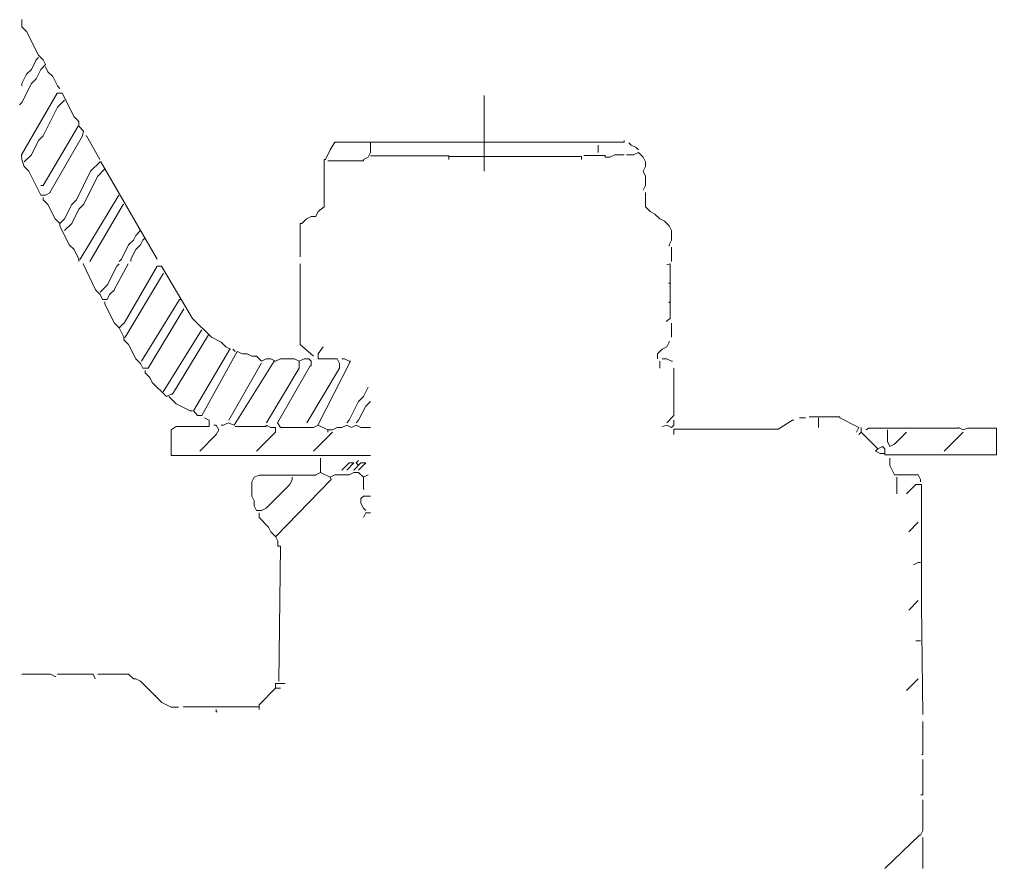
# Model space of a CAD drawing. Header units: millimetres. Extents: x -194958 to 83200, y -72620 to 64568.
# Drawn here: x -141080.2 to -140891.2, y -68257.3 to -68093.1 of the extents above; entities that cross this region are included whole.
import ezdxf

# ---------------------------------------------------------------- set-up
doc = ezdxf.new("R2010")
doc.units = ezdxf.units.MM
doc.header["$LTSCALE"] = 200
doc.layers.add('VL-TEST-DRAIN VALVE', color=7, linetype='Continuous', lineweight=20)

# ---------------------------------------------------------------- blocks, each defined once
blk = doc.blocks.new('A$Cab73a533')
at = {"color": 7}
for p, q in [((-9.008, 46.205, 0.006), (-9.008, 46.459, 0.006)), ((-8.838, 46.036, 0.006), (-9.008, 46.205, 0.006)), ((-8.415, 45.188, 0.006), (-8.838, 46.036, 0.006)), ((-8.5, 45.019, 0.006), (-8.415, 45.104, 0.006)), ((-8.245, 45.019, 0.006), (-8.415, 45.188, 0.006)), ((-8.838, 44.511, 0.006), (-8.669, 44.68, 0.006)), ((-8.669, 44.68, 0.006), (-8.5, 45.019, 0.006)), ((-8.5, 44.341, 0.006), (-8.33, 44.68, 0.006)), ((-8.33, 44.68, 0.006), (-8.161, 44.85, 0.006)), ((-8.161, 44.85, 0.006), (-8.245, 45.019, 0.006)), ((-8.076, 44.595, 0.006), (-8.161, 44.765, 0.006)), ((-9.008, 44.172, 0.006), (-8.838, 44.511, 0.006)), ((-8.669, 44.172, 0.006), (-8.5, 44.341, 0.006)), ((-7.906, 44.426, 0.006), (-8.076, 44.595, 0.006)), ((-7.737, 44.087, 0.006), (-7.906, 44.426, 0.006)), ((-9.008, 43.494, 0.006), (-8.669, 44.172, 0.006)), ((-9.008, 44.087, 0.006), (-9.008, 44.172, 0.006)), ((-7.652, 44.002, 0.006), (-7.737, 44.087, 0.006)), ((-9.02, 41.63, 0.006), (-7.751, 43.833, 0.006)), ((-7.751, 43.833, 0.006), (-7.737, 43.833, 0.006)), ((-7.737, 43.833, 0.006), (-7.568, 43.833, 0.006)), ((-7.568, 43.833, 0.006), (-7.144, 42.986, 0.006)), ((7.513, 41.037, 0.006), (7.513, 43.748, 0.006)), ((-9.093, 43.409, 0.006), (-9.008, 43.494, 0.006)), ((-8.245, 42.308, 0.006), (-7.737, 43.325, 0.006)), ((-7.737, 43.325, 0.006), (-7.483, 43.579, 0.006)), ((-7.144, 42.986, 0.006), (-6.975, 42.816, 0.006)), ((-8.248, 40.529, 0.006), (-6.999, 42.647, 0.006)), ((-6.999, 42.647, 0.006), (-6.975, 42.647, 0.006)), ((-6.975, 42.816, 0.006), (-6.975, 42.647, 0.006)), ((-6.975, 42.647, 0.006), (-6.805, 42.477, 0.006)), ((-8.415, 42.139, 0.006), (-8.245, 42.308, 0.006)), ((-6.843, 42.308, 0.006), (-8.007, 40.275, 0.006)), ((-6.805, 42.477, 0.006), (-6.843, 42.308, 0.006)), ((-6.704, 42.308, 0.006), (-6.72, 42.308, 0.006)), ((-6.229, 41.461, 0.006), (-6.704, 42.308, 0.006)), ((-8.669, 41.63, 0.006), (-8.415, 42.139, 0.006)), ((2.006, 41.8, 0.006), (2.175, 42.075, 0.006)), ((2.175, 42.075, 0.006), (12.511, 42.075, 0.006)), ((3.446, 41.715, 0.006), (3.446, 42.054, 0.006)), ((11.579, 41.715, 0.006), (11.579, 41.969, 0.006)), ((12.511, 42.075, 0.006), (12.511, 42.139, 0.006)), ((12.68, 42.054, 0.006), (12.765, 41.969, 0.006)), ((12.765, 41.969, 0.006), (12.935, 41.884, 0.006)), ((-9.008, 41.461, 0.006), (-9.02, 41.63, 0.006)), ((-8.923, 41.376, 0.006), (-8.669, 41.63, 0.006)), ((1.836, 41.461, 0.006), (2.006, 41.8, 0.006)), ((3.192, 41.461, 0.006), (3.361, 41.545, 0.006)), ((3.361, 41.545, 0.006), (3.446, 41.715, 0.006)), ((3.446, 41.588, 0.006), (6.242, 41.588, 0.006)), ((6.242, 41.588, 0.006), (6.242, 41.461, 0.006)), ((6.242, 41.567, 0.006), (10.986, 41.567, 0.006)), ((10.986, 41.567, 0.006), (10.986, 41.461, 0.006)), ((11.071, 41.602, 0.006), (11.833, 41.602, 0.006)), ((11.833, 41.602, 0.006), (11.833, 41.545, 0.006)), ((11.833, 41.545, 0.006), (12.003, 41.545, 0.006)), ((12.003, 41.545, 0.006), (12.172, 41.63, 0.006)), ((12.172, 41.63, 0.006), (12.511, 41.63, 0.006)), ((12.596, 41.63, 0.006), (12.68, 41.63, 0.006)), ((12.85, 41.63, 0.006), (12.68, 41.63, 0.006)), ((13.019, 41.715, 0.006), (12.85, 41.63, 0.006)), ((12.935, 41.884, 0.006), (13.019, 41.8, 0.006)), ((13.189, 41.545, 0.006), (13.019, 41.715, 0.006)), ((13.274, 41.376, 0.006), (13.189, 41.545, 0.006)), ((-8.923, 41.207, 0.006), (-9.008, 41.461, 0.006)), ((-8.754, 41.037, 0.006), (-8.923, 41.207, 0.006)), ((-6.212, 41.376, 0.006), (-6.551, 41.037, 0.006)), ((-6.191, 41.376, 0.006), (-6.212, 41.376, 0.006)), ((-4.172, 37.903, 0.006), (-6.191, 41.376, 0.006)), ((1.794, 39.766, 0.006), (1.794, 41.461, 0.006)), ((1.794, 41.461, 0.006), (1.836, 41.461, 0.006)), ((1.921, 41.418, 0.006), (3.192, 41.418, 0.006)), ((3.192, 41.418, 0.006), (3.192, 41.461, 0.006)), ((13.189, 41.037, 0.006), (13.274, 41.207, 0.006)), ((13.274, 41.207, 0.006), (13.274, 41.376, 0.006)), ((-8.33, 40.19, 0.006), (-8.754, 41.037, 0.006)), ((-6.551, 41.037, 0.006), (-7.059, 40.021, 0.006)), ((-6.805, 39.851, 0.006), (-6.297, 40.868, 0.006)), ((-6.297, 40.868, 0.006), (-6.043, 41.122, 0.006)), ((13.274, 40.868, 0.006), (13.189, 41.037, 0.006)), ((13.274, 40.529, 0.006), (13.274, 40.868, 0.006)), ((-8.33, 40.529, 0.006), (-8.248, 40.529, 0.006)), ((13.189, 40.359, 0.006), (13.274, 40.529, 0.006)), ((-8.161, 40.19, 0.006), (-8.33, 40.19, 0.006)), ((-7.991, 40.275, 0.006), (-8.161, 40.19, 0.006)), ((-8.007, 40.275, 0.006), (-7.991, 40.275, 0.006)), ((-5.544, 40.19, 0.006), (-6.931, 37.903, 0.006)), ((13.274, 39.766, 0.006), (13.274, 40.275, 0.006)), ((-8.245, 40.021, 0.006), (-8.245, 40.105, 0.006)), ((-8.076, 39.851, 0.006), (-8.245, 40.021, 0.006)), ((-7.822, 39.343, 0.006), (-8.076, 39.851, 0.006)), ((-7.229, 39.851, 0.006), (-7.483, 39.343, 0.006)), ((-7.059, 40.021, 0.006), (-7.229, 39.851, 0.006)), ((-6.975, 39.682, 0.006), (-6.805, 39.851, 0.006)), ((-6.581, 37.818, 0.006), (-5.391, 39.851, 0.006)), ((-5.391, 39.851, 0.006), (-5.365, 39.851, 0.006)), ((-7.229, 39.173, 0.006), (-6.975, 39.682, 0.006)), ((1.497, 39.427, 0.006), (1.582, 39.597, 0.006)), ((1.582, 39.597, 0.006), (1.794, 39.766, 0.006)), ((13.443, 39.597, 0.006), (13.274, 39.766, 0.006)), ((13.612, 39.512, 0.006), (13.443, 39.597, 0.006)), ((13.782, 39.343, 0.006), (13.612, 39.512, 0.006)), ((-7.652, 39.173, 0.006), (-7.822, 39.343, 0.006)), ((-7.483, 39.343, 0.006), (-7.652, 39.173, 0.006)), ((-7.652, 39.089, 0.006), (-7.652, 39.173, 0.006)), ((-7.483, 38.919, 0.006), (-7.229, 39.173, 0.006)), ((0.933, 37.987, 0.006), (0.933, 39.173, 0.006)), ((0.933, 39.173, 0.006), (0.989, 39.173, 0.006)), ((0.989, 39.173, 0.006), (1.159, 39.343, 0.006)), ((1.159, 39.343, 0.006), (1.328, 39.427, 0.006)), ((1.328, 39.427, 0.006), (1.497, 39.427, 0.006)), ((13.951, 39.258, 0.006), (13.782, 39.343, 0.006)), ((14.121, 39.089, 0.006), (13.951, 39.258, 0.006)), ((-7.313, 38.411, 0.006), (-7.652, 39.089, 0.006)), ((-5.026, 38.58, 0.006), (-4.941, 38.75, 0.006)), ((-4.941, 38.75, 0.006), (-4.772, 38.919, 0.006)), ((14.205, 38.919, 0.006), (14.121, 39.089, 0.006)), ((14.205, 38.58, 0.006), (14.205, 38.919, 0.006)), ((-7.144, 38.241, 0.006), (-7.313, 38.411, 0.006)), ((-5.45, 37.903, 0.006), (-5.195, 38.411, 0.006)), ((-5.195, 38.411, 0.006), (-5.026, 38.58, 0.006)), ((-4.941, 38.241, 0.006), (-4.772, 38.411, 0.006)), ((-4.772, 38.411, 0.006), (-4.687, 38.58, 0.006)), ((-4.687, 38.58, 0.006), (-4.602, 38.665, 0.006)), ((14.121, 38.411, 0.006), (14.205, 38.58, 0.006)), ((14.121, 38.368, 0.006), (14.121, 38.411, 0.006)), ((-6.975, 37.903, 0.006), (-7.144, 38.241, 0.006)), ((-5.111, 37.903, 0.006), (-4.941, 38.241, 0.006)), ((14.205, 37.818, 0.006), (14.205, 38.326, 0.006)), ((-6.931, 37.903, 0.006), (-6.975, 37.903, 0.006)), ((-6.975, 37.818, 0.006), (-6.975, 37.903, 0.006)), ((-6.383, 36.801, 0.006), (-6.824, 37.733, 0.006)), ((-6.824, 37.733, 0.006), (-6.805, 37.733, 0.006)), ((-5.215, 37.733, 0.006), (-5.706, 36.801, 0.006)), ((-5.619, 37.648, 0.006), (-5.534, 37.733, 0.006)), ((-5.534, 37.818, 0.006), (-5.45, 37.903, 0.006)), ((-5.111, 37.818, 0.006), (-5.111, 37.903, 0.006)), ((0.933, 34.853, 0.006), (0.933, 37.733, 0.006)), ((14.149, 37.733, 0.006), (14.036, 37.691, 0.006)), ((14.149, 35.785, 0.006), (14.149, 37.733, 0.006)), ((-5.958, 36.971, 0.006), (-5.619, 37.648, 0.006)), ((-4.172, 37.648, 0.006), (-5.353, 35.615, 0.006)), ((-3.943, 37.394, 0.006), (-5.321, 35.107, 0.006)), ((-4.009, 37.648, 0.006), (-4.172, 37.648, 0.006)), ((-2.918, 35.785, 0.006), (-4.02, 37.648, 0.006)), ((-4.02, 37.648, 0.006), (-4.009, 37.648, 0.006)), ((14.121, 37.013, 0.006), (14.121, 37.055, 0.006)), ((-6.212, 36.632, 0.006), (-6.383, 36.801, 0.006)), ((-6.212, 36.716, 0.006), (-5.958, 36.971, 0.006)), ((-5.704, 36.801, 0.006), (-5.873, 36.632, 0.006)), ((-6.127, 36.462, 0.006), (-6.212, 36.632, 0.006)), ((-5.958, 36.462, 0.006), (-6.127, 36.462, 0.006)), ((-6.043, 36.293, 0.006), (-6.043, 36.378, 0.006)), ((-5.873, 36.632, 0.006), (-5.958, 36.462, 0.006)), ((-4.734, 34.26, 0.006), (-3.376, 36.462, 0.006)), ((-3.376, 36.462, 0.006), (-3.332, 36.462, 0.006)), ((14.121, 36.335, 0.006), (14.121, 36.378, 0.006)), ((-5.704, 35.615, 0.006), (-6.043, 36.293, 0.006)), ((-3.221, 36.123, 0.006), (-4.499, 34.005, 0.006)), ((-5.534, 35.446, 0.006), (-5.704, 35.615, 0.006)), ((-5.365, 35.615, 0.006), (-5.534, 35.446, 0.006)), ((-5.353, 35.615, 0.006), (-5.365, 35.615, 0.006)), ((-2.23, 35.107, 0.006), (-2.918, 35.785, 0.006)), ((14.036, 35.7, 0.006), (14.149, 35.785, 0.006)), ((14.036, 35.657, 0.006), (14.036, 35.7, 0.006)), ((14.205, 35.107, 0.006), (14.205, 35.615, 0.006)), ((-5.365, 35.107, 0.006), (-5.534, 35.446, 0.006)), ((-3.959, 33.158, 0.006), (-2.591, 35.361, 0.006)), ((-2.591, 35.361, 0.006), (-2.569, 35.361, 0.006)), ((-5.321, 35.107, 0.006), (-5.365, 35.107, 0.006)), ((-5.365, 35.022, 0.006), (-5.365, 35.107, 0.006)), ((-5.195, 34.853, 0.006), (-5.365, 35.022, 0.006)), ((-2.341, 35.191, 0.006), (-3.629, 33.073, 0.006)), ((-1.891, 34.937, 0.006), (-2.23, 35.107, 0.006)), ((-1.722, 34.768, 0.006), (-1.891, 34.937, 0.006)), ((14.121, 34.937, 0.006), (14.036, 34.768, 0.006)), ((14.121, 34.971, 0.006), (14.121, 34.937, 0.006)), ((-4.941, 34.344, 0.006), (-5.195, 34.853, 0.006)), ((-2.877, 32.48, 0.006), (-1.583, 34.683, 0.006)), ((-1.316, 34.598, 0.006), (-2.573, 32.311, 0.006)), ((-1.552, 34.683, 0.006), (-1.722, 34.768, 0.006)), ((-1.583, 34.683, 0.006), (-1.552, 34.683, 0.006)), ((-1.468, 34.683, 0.006), (-1.383, 34.598, 0.006)), ((-1.129, 34.514, 0.006), (-1.316, 34.598, 0.006)), ((1.413, 34.429, 0.006), (0.933, 34.853, 0.006)), ((1.582, 34.514, 0.006), (1.752, 34.768, 0.006)), ((13.867, 34.683, 0.006), (13.697, 34.514, 0.006)), ((14.036, 34.768, 0.006), (13.867, 34.683, 0.006)), ((-4.772, 34.175, 0.006), (-4.941, 34.344, 0.006)), ((-1.424, 31.972, 0.006), (0.011, 34.26, 0.006)), ((-0.959, 34.514, 0.006), (-1.129, 34.514, 0.006)), ((-0.79, 34.429, 0.006), (-0.959, 34.514, 0.006)), ((-0.621, 34.429, 0.006), (-0.79, 34.429, 0.006)), ((-0.451, 34.26, 0.006), (-0.621, 34.429, 0.006)), ((-0.282, 34.344, 0.006), (-0.451, 34.26, 0.006)), ((-0.112, 34.344, 0.006), (-0.282, 34.344, 0.006)), ((0.057, 34.26, 0.006), (-0.112, 34.344, 0.006)), ((0.011, 34.26, 0.006), (0.057, 34.26, 0.006)), ((0.227, 34.344, 0.006), (0.057, 34.26, 0.006)), ((0.735, 34.344, 0.006), (0.227, 34.344, 0.006)), ((0.904, 34.26, 0.006), (0.735, 34.344, 0.006)), ((1.074, 34.344, 0.006), (0.904, 34.26, 0.006)), ((0.904, 34.005, 0.006), (0.904, 34.26, 0.006)), ((1.243, 34.344, 0.006), (1.074, 34.344, 0.006)), ((1.328, 34.26, 0.006), (1.243, 34.344, 0.006)), ((1.328, 34.09, 0.006), (1.328, 34.26, 0.006)), ((1.564, 31.972, 0.006), (2.73, 34.26, 0.006)), ((1.582, 34.344, 0.006), (1.582, 34.514, 0.006)), ((2.26, 34.344, 0.006), (1.582, 34.344, 0.006)), ((2.345, 34.175, 0.006), (2.26, 34.344, 0.006)), ((2.514, 34.344, 0.006), (2.429, 34.344, 0.006)), ((2.684, 34.26, 0.006), (2.514, 34.344, 0.006)), ((2.73, 34.26, 0.006), (2.684, 34.26, 0.006)), ((13.697, 34.514, 0.006), (13.697, 34.344, 0.006)), ((13.782, 34.005, 0.006), (13.782, 34.26, 0.006)), ((14.036, 34.344, 0.006), (13.867, 34.344, 0.006)), ((14.205, 34.26, 0.006), (14.036, 34.344, 0.006)), ((14.239, 34.26, 0.006), (14.205, 34.26, 0.006)), ((-4.687, 34.005, 0.006), (-4.772, 34.175, 0.006)), ((-4.518, 34.005, 0.006), (-4.687, 34.005, 0.006)), ((-4.602, 33.836, 0.006), (-4.602, 33.921, 0.006)), ((-4.499, 34.005, 0.006), (-4.518, 34.005, 0.006)), ((-1.617, 32.142, 0.006), (-0.464, 34.175, 0.006)), ((-0.464, 34.175, 0.006), (-0.451, 34.175, 0.006)), ((-0.267, 32.057, 0.006), (0.897, 34.005, 0.006)), ((0.126, 32.057, 0.006), (1.29, 34.09, 0.006)), ((0.897, 34.005, 0.006), (0.904, 34.005, 0.006)), ((1.174, 32.057, 0.006), (2.337, 34.005, 0.006)), ((1.29, 34.09, 0.006), (1.328, 34.09, 0.006)), ((2.337, 34.005, 0.006), (2.345, 34.005, 0.006)), ((2.345, 34.005, 0.006), (2.345, 34.175, 0.006)), ((14.29, 32.311, 0.006), (14.29, 34.005, 0.006)), ((-4.433, 33.667, 0.006), (-4.602, 33.836, 0.006)), ((-4.348, 33.497, 0.006), (-4.433, 33.667, 0.006)), ((-3.84, 32.989, 0.006), (-4.348, 33.497, 0.006)), ((3.192, 32.989, 0.006), (3.361, 33.328, 0.006)), ((-3.67, 33.073, 0.006), (-3.84, 32.989, 0.006)), ((-3.755, 32.989, 0.006), (-3.501, 32.735, 0.006)), ((-3.629, 33.073, 0.006), (-3.67, 33.073, 0.006)), ((2.684, 32.142, 0.006), (3.022, 32.819, 0.006)), ((3.022, 32.819, 0.006), (3.192, 32.989, 0.006)), ((3.277, 32.65, 0.006), (3.446, 32.819, 0.006)), ((-3.501, 32.735, 0.006), (-2.993, 32.48, 0.006)), ((-2.993, 32.48, 0.006), (-2.908, 32.48, 0.006)), ((-2.739, 32.311, 0.006), (-2.877, 32.48, 0.006)), ((3.022, 32.142, 0.006), (3.277, 32.65, 0.006)), ((-2.569, 32.311, 0.006), (-2.739, 32.311, 0.006)), ((-2.315, 32.142, 0.006), (-2.484, 32.226, 0.006)), ((-2.315, 31.972, 0.006), (-2.315, 32.142, 0.006)), ((2.599, 32.057, 0.006), (2.684, 32.142, 0.006)), ((2.938, 32.057, 0.006), (3.022, 32.142, 0.006)), ((14.036, 32.057, 0.006), (14.29, 32.311, 0.006)), ((14.29, 31.972, 0.006), (14.29, 32.142, 0.006)), ((18.526, 32.142, 0.006), (18.018, 31.827, 0.006)), ((18.567, 32.142, 0.006), (18.526, 32.142, 0.006)), ((18.78, 32.226, 0.006), (18.994, 32.226, 0.006)), ((19.119, 32.269, 0.006), (20.221, 32.269, 0.006)), ((19.458, 31.887, 0.006), (19.458, 32.226, 0.006)), ((20.221, 32.269, 0.006), (20.221, 32.226, 0.006)), ((20.221, 32.226, 0.006), (20.898, 31.887, 0.006)), ((-3.67, 31.803, 0.006), (-3.501, 31.916, 0.006)), ((-3.67, 30.955, 0.006), (-3.67, 31.803, 0.006)), ((-3.501, 31.916, 0.006), (-2.315, 31.916, 0.006)), ((-2.315, 31.916, 0.006), (-2.315, 31.972, 0.006)), ((-2.061, 31.972, 0.006), (-2.146, 31.972, 0.006)), ((-1.976, 31.803, 0.006), (-2.061, 31.972, 0.006)), ((-2.061, 31.633, 0.006), (-1.976, 31.803, 0.006)), ((-1.891, 31.972, 0.006), (-1.807, 31.972, 0.006)), ((-1.807, 31.972, 0.006), (-1.637, 32.057, 0.006)), ((-1.637, 32.057, 0.006), (-1.424, 31.972, 0.006)), ((-1.383, 31.916, 0.006), (-0.282, 31.916, 0.006)), ((-0.282, 31.916, 0.006), (-0.282, 31.972, 0.006)), ((-0.282, 31.972, 0.006), (-0.112, 31.887, 0.006)), ((-0.112, 31.887, 0.006), (0.057, 31.887, 0.006)), ((0.057, 31.887, 0.006), (0.057, 31.718, 0.006)), ((0.227, 31.887, 0.006), (0.126, 32.057, 0.006)), ((1.413, 31.887, 0.006), (0.227, 31.887, 0.006)), ((1.582, 31.972, 0.006), (1.413, 31.887, 0.006)), ((1.921, 31.803, 0.006), (1.582, 31.972, 0.006)), ((2.09, 31.803, 0.006), (1.921, 31.803, 0.006)), ((1.921, 31.718, 0.006), (1.921, 31.803, 0.006)), ((2.26, 31.887, 0.006), (2.09, 31.803, 0.006)), ((2.429, 31.887, 0.006), (2.26, 31.887, 0.006)), ((2.599, 31.972, 0.006), (2.429, 31.887, 0.006)), ((2.768, 31.887, 0.006), (2.599, 31.972, 0.006)), ((2.938, 31.972, 0.006), (2.768, 31.887, 0.006)), ((3.107, 31.887, 0.006), (2.938, 31.972, 0.006)), ((3.446, 31.887, 0.006), (3.107, 31.887, 0.006)), ((14.036, 31.972, 0.006), (13.867, 31.916, 0.006)), ((14.205, 31.887, 0.006), (14.036, 31.972, 0.006)), ((14.29, 31.972, 0.006), (14.205, 31.887, 0.006)), ((18.018, 31.827, 0.006), (14.29, 31.827, 0.006)), ((14.29, 31.827, 0.006), (14.29, 31.633, 0.006)), ((20.898, 31.887, 0.006), (20.814, 31.718, 0.006)), ((20.983, 31.718, 0.006), (20.983, 31.887, 0.006)), ((21.152, 31.803, 0.006), (21.237, 31.866, 0.006)), ((21.237, 31.866, 0.006), (24.457, 31.866, 0.006)), ((21.915, 31.379, 0.006), (21.915, 31.803, 0.006)), ((24.457, 31.866, 0.006), (24.457, 31.887, 0.006)), ((24.457, 31.887, 0.006), (24.626, 31.803, 0.006)), ((24.626, 31.803, 0.006), (24.795, 31.859, 0.006)), ((24.795, 31.859, 0.006), (25.812, 31.859, 0.006)), ((25.812, 31.859, 0.006), (25.812, 31.803, 0.006)), ((25.812, 31.803, 0.006), (25.812, 30.907, 0.006)), ((-2.654, 31.04, 0.006), (-2.061, 31.633, 0.006)), ((0.057, 31.718, 0.006), (-0.621, 31.04, 0.006)), ((1.413, 31.04, 0.006), (2.09, 31.718, 0.006)), ((20.898, 31.633, 0.006), (20.983, 31.718, 0.006)), ((20.983, 31.718, 0.006), (21.576, 31.125, 0.006)), ((22.593, 31.718, 0.006), (22.169, 31.294, 0.006)), ((23.948, 31.04, 0.006), (24.626, 31.718, 0.006)), ((21.576, 31.125, 0.006), (21.491, 31.04, 0.006)), ((21.746, 31.21, 0.006), (21.576, 31.125, 0.006)), ((21.83, 31.125, 0.006), (21.746, 31.21, 0.006)), ((21.83, 30.955, 0.006), (21.83, 31.125, 0.006)), ((22, 31.21, 0.006), (21.915, 31.379, 0.006)), ((22.169, 31.294, 0.006), (22, 31.21, 0.006)), ((-3.67, 30.888, 0.006), (-3.67, 30.955, 0.006)), ((3.446, 30.888, 0.006), (-3.67, 30.888, 0.006)), ((1.667, 30.278, 0.006), (1.667, 30.786, 0.006)), ((21.491, 31.04, 0.006), (21.661, 30.955, 0.006)), ((21.661, 30.955, 0.006), (21.83, 30.955, 0.006)), ((21.83, 30.907, 0.006), (21.83, 30.955, 0.006)), ((25.812, 30.907, 0.006), (21.83, 30.907, 0.006)), ((22, 30.532, 0.006), (22, 30.786, 0.006)), ((2.429, 30.362, 0.006), (2.684, 30.617, 0.006)), ((2.853, 30.617, 0.006), (2.599, 30.362, 0.006)), ((2.684, 30.617, 0.006), (2.853, 30.617, 0.006)), ((2.853, 30.362, 0.006), (3.107, 30.617, 0.006)), ((3.022, 30.701, 0.006), (2.938, 30.617, 0.006)), ((2.938, 30.617, 0.006), (3.022, 30.532, 0.006)), ((3.277, 30.617, 0.006), (3.022, 30.362, 0.006)), ((3.107, 30.617, 0.006), (3.277, 30.617, 0.006)), ((22.169, 30.193, 0.006), (22, 30.532, 0.006)), ((-0.79, 29.939, 0.006), (-0.705, 30.108, 0.006)), ((-0.705, 30.108, 0.006), (-0.536, 30.176, 0.006)), ((-0.536, 30.176, 0.006), (1.497, 30.176, 0.006)), ((2.044, 30.024, 0.006), (0.061, 27.99, 0.006)), ((0.65, 30.024, 0.006), (0.566, 29.854, 0.006)), ((0.65, 30.108, 0.006), (0.65, 30.024, 0.006)), ((1.497, 30.193, 0.006), (1.667, 30.278, 0.006)), ((1.497, 30.176, 0.006), (1.497, 30.193, 0.006)), ((1.667, 30.278, 0.006), (2.006, 30.108, 0.006)), ((2.006, 30.108, 0.006), (2.175, 30.193, 0.006)), ((2.006, 30.108, 0.006), (2.044, 30.024, 0.006)), ((2.175, 30.193, 0.006), (2.684, 30.193, 0.006)), ((2.684, 30.193, 0.006), (2.853, 30.278, 0.006)), ((2.853, 30.278, 0.006), (3.022, 30.278, 0.006)), ((3.022, 30.278, 0.006), (3.192, 30.108, 0.006)), ((3.192, 30.108, 0.006), (3.361, 30.193, 0.006)), ((3.192, 29.685, 0.006), (3.192, 30.108, 0.006)), ((23.016, 30.193, 0.006), (22.169, 30.193, 0.006)), ((22.254, 29.515, 0.006), (22.254, 30.108, 0.006)), ((23.101, 30.024, 0.006), (23.016, 30.193, 0.006)), ((23.101, 29.939, 0.006), (23.101, 30.024, 0.006)), ((-0.79, 29.431, 0.006), (-0.79, 29.939, 0.006)), ((0.566, 29.854, 0.006), (-0.282, 29.007, 0.006)), ((3.227, 29.685, 0.006), (3.192, 29.685, 0.006)), ((22.932, 29.854, 0.006), (22.593, 29.515, 0.006)), ((23.129, 29.854, 0.006), (22.932, 29.854, 0.006)), ((23.129, 25.533, 0.006), (23.129, 29.854, 0.006)), ((-0.705, 29.261, 0.006), (-0.79, 29.431, 0.006)), ((3.107, 29.346, 0.006), (3.192, 29.431, 0.006)), ((3.107, 29.176, 0.006), (3.107, 29.346, 0.006)), ((3.192, 29.431, 0.006), (3.446, 29.431, 0.006)), ((-0.705, 29.092, 0.006), (-0.705, 29.261, 0.006)), ((-0.621, 28.922, 0.006), (-0.705, 29.092, 0.006)), ((-0.282, 29.007, 0.006), (-0.451, 28.922, 0.006)), ((3.192, 29.007, 0.006), (3.107, 29.176, 0.006)), ((3.277, 28.922, 0.006), (3.192, 29.007, 0.006)), ((-0.451, 28.922, 0.006), (-0.621, 28.922, 0.006)), ((-0.536, 28.668, 0.006), (-0.536, 28.837, 0.006)), ((-0.197, 28.329, 0.006), (-0.536, 28.668, 0.006)), ((3.192, 28.668, 0.006), (3.277, 28.837, 0.006)), ((3.277, 28.837, 0.006), (3.446, 28.837, 0.006)), ((-0.112, 28.16, 0.006), (-0.197, 28.329, 0.006)), ((22.677, 28.16, 0.006), (23.016, 28.499, 0.006)), ((0.057, 27.99, 0.006), (-0.112, 28.16, 0.006)), ((0.142, 27.821, 0.006), (0.057, 27.99, 0.006)), ((0.142, 27.651, 0.006), (0.142, 27.821, 0.006)), ((0.229, 27.651, 0.006), (0.142, 27.651, 0.006)), ((0.173, 22.822, 0.006), (0.229, 27.651, 0.006)), ((22.847, 26.974, 0.006), (23.016, 27.058, 0.006)), ((23.016, 27.058, 0.006), (23.101, 27.058, 0.006)), ((22.677, 25.364, 0.006), (23.016, 25.703, 0.006)), ((23.186, 21.636, 0.006), (23.129, 25.533, 0.006)), ((22.932, 24.263, 0.006), (23.101, 24.263, 0.006)), ((-7.991, 23.077, 0.006), (-9.008, 23.077, 0.006)), ((-7.822, 22.992, 0.006), (-7.991, 23.077, 0.006)), ((-7.737, 23.077, 0.006), (-6.466, 23.077, 0.006)), ((-6.466, 23.077, 0.006), (-6.387, 22.907, 0.006)), ((-5.195, 23.077, 0.006), (-6.297, 23.077, 0.006)), ((-5.026, 22.907, 0.006), (-5.195, 23.077, 0.006)), ((-7.791, 22.992, 0.006), (-7.822, 22.992, 0.006)), ((-4.941, 22.907, 0.006), (-5.026, 22.907, 0.006)), ((-4.772, 22.822, 0.006), (-4.941, 22.907, 0.006)), ((-4.264, 22.314, 0.006), (-4.772, 22.822, 0.006)), ((0.057, 22.568, 0.006), (0.057, 22.738, 0.006)), ((0.057, 22.738, 0.006), (0.396, 22.738, 0.006)), ((22.593, 22.483, 0.006), (23.016, 22.907, 0.006)), ((-0.536, 21.975, 0.006), (0.057, 22.568, 0.006)), ((0.057, 22.568, 0.006), (0.227, 22.568, 0.006)), ((-4.225, 22.314, 0.006), (-4.264, 22.314, 0.006)), ((-4.264, 22.314, 0.006), (-4.009, 22.06, 0.006)), ((-4.009, 22.06, 0.006), (-3.67, 21.89, 0.006)), ((-3.67, 21.89, 0.006), (-3.416, 21.89, 0.006)), ((-3.247, 21.903, 0.006), (-0.536, 21.903, 0.006)), ((-2.061, 21.721, 0.006), (-2.061, 21.806, 0.006)), ((-2.026, 21.721, 0.006), (-2.061, 21.721, 0.006)), ((-0.536, 21.903, 0.006), (-0.536, 21.975, 0.006)), ((-0.536, 21.975, 0.006), (-0.536, 21.806, 0.006)), ((23.186, 20.196, 0.006), (23.186, 21.382, 0.006)), ((23.144, 20.196, 0.006), (23.186, 20.196, 0.006)), ((23.186, 18.756, 0.006), (23.186, 20.027, 0.006)), ((23.107, 18.756, 0.006), (23.186, 18.756, 0.006)), ((23.186, 17.485, 0.006), (23.186, 18.586, 0.006)), ((23.101, 17.316, 0.006), (23.186, 17.485, 0.006)), ((21.827, 16.129, 0.006), (23.062, 17.316, 0.006)), ((23.062, 17.316, 0.006), (23.101, 17.316, 0.006)), ((23.186, 16.129, 0.006), (23.186, 17.231, 0.006))]:
    blk.add_line(p, q, dxfattribs=at)

msp = doc.modelspace()

# ---------------------------------------------------------------- block references
at = {"layer": 'VL-TEST-DRAIN VALVE', "xscale": 5.412845830855368, "yscale": 5.412845830855368, "zscale": 5.412845830855368}
msp.add_blockref('A$Cab73a533', (-141030.95, -68344.63, -0.03), dxfattribs=at)

doc.saveas('drawing.dxf')
